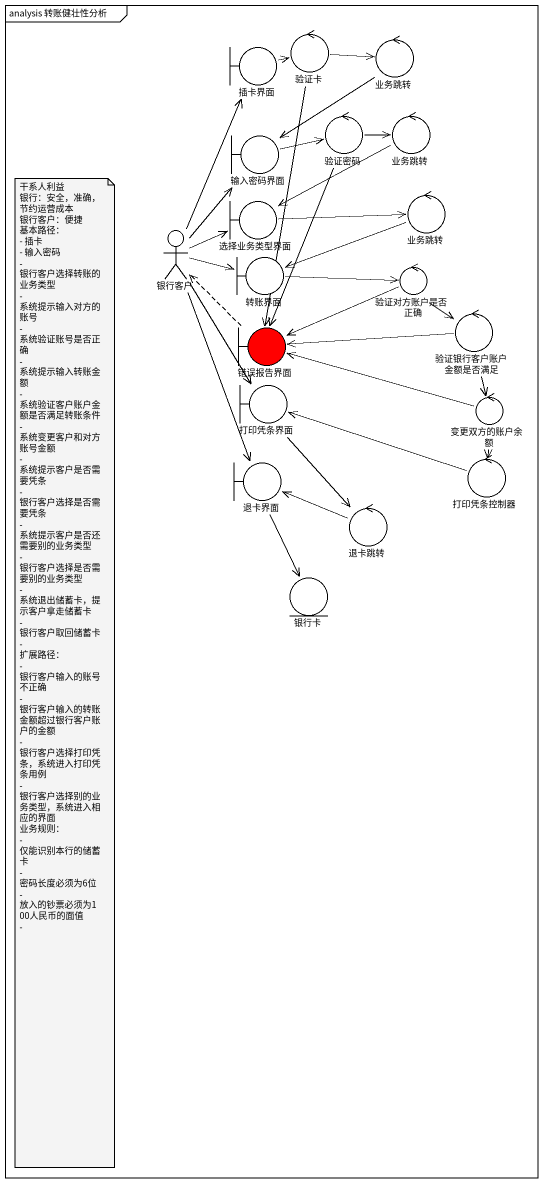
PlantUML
@startuml
mainframe analysis 转账健壮性分析
boundary 插卡界面
control 验证卡
control 业务跳转
control 验证密码
control "业务跳转" as 业务跳转_2
boundary 输入密码界面
boundary 选择业务类型界面
control "业务跳转" as 业务跳转_3
actor 银行客户
boundary 转账界面
control 验证对方账户是否正确
control 验证银行客户账户金额是否满足
boundary 错误报告界面 #FF0000
boundary 打印凭条界面
control 变更双方的账户余额
boundary 退卡界面
control 打印凭条控制器
control 退卡跳转
entity 银行卡
插卡界面 -right-> 验证卡
验证卡 -right-> 业务跳转
验证卡 --> 错误报告界面
业务跳转 --> 输入密码界面
验证密码 -right-> 业务跳转_2
验证密码 --> 错误报告界面
业务跳转_2 -left-> 选择业务类型界面
输入密码界面 -right-> 验证密码
选择业务类型界面 -right-> 业务跳转_3
业务跳转_3 -left-> 转账界面
银行客户 -up-> 插卡界面
银行客户 -up-> 输入密码界面
银行客户 -right-> 选择业务类型界面
银行客户 -right-> 转账界面
银行客户 --> 打印凭条界面
银行客户 --> 退卡界面
转账界面 -right-> 验证对方账户是否正确
验证对方账户是否正确 --> 验证银行客户账户金额是否满足
验证对方账户是否正确 -left-> 错误报告界面
验证银行客户账户金额是否满足 -left-> 错误报告界面
验证银行客户账户金额是否满足 --> 变更双方的账户余额
错误报告界面 .up.> 银行客户
打印凭条界面 --> 退卡跳转
变更双方的账户余额 -left-> 错误报告界面
变更双方的账户余额 --> 打印凭条控制器
退卡界面 --> 银行卡
打印凭条控制器 -left-> 打印凭条界面
退卡跳转 -left-> 退卡界面
note as N1
  干系人利益
  银行：安全，准确，节约运营成本
  银行客户：便捷
  基本路径：
  - 插卡
  - 输入密码
  - 银行客户选择转账的业务类型
  - 系统提示输入对方的账号
  - 系统验证账号是否正确
  - 系统提示输入转账金额
  - 系统验证客户账户金额是否满足转账条件
  - 系统变更客户和对方账号金额
  - 系统提示客户是否需要凭条
  - 银行客户选择是否需要凭条
  - 系统提示客户是否还需要别的业务类型
  - 银行客户选择是否需要别的业务类型
  - 系统退出储蓄卡，提示客户拿走储蓄卡
  - 银行客户取回储蓄卡
  -
  扩展路径：
  - 银行客户输入的账号不正确
  - 银行客户输入的转账金额超过银行客户账户的金额
  - 银行客户选择打印凭条，系统进入打印凭条用例
  - 银行客户选择别的业务类型，系统进入相应的界面
  业务规则：
  - 仅能识别本行的储蓄卡
  - 密码长度必须为6位
  - 放入的钞票必须为100人民币的面值
  -
end note
@enduml
